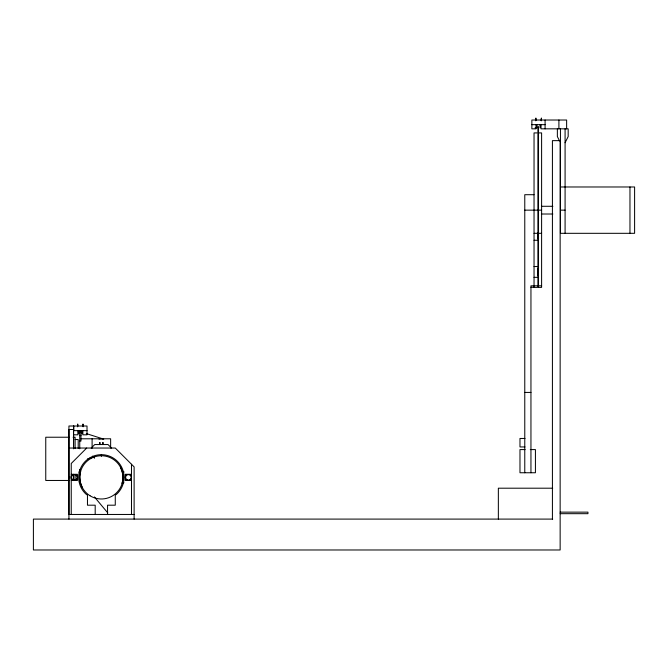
<?xml version="1.0" encoding="UTF-8"?>
<svg xmlns="http://www.w3.org/2000/svg" width="668" height="668" viewBox="0 0 668 668"><rect width="100%" height="100%" fill="white"/><g stroke="black" fill="none" stroke-linecap="round" stroke-linejoin="round"><path stroke-width="1" d="M71.242 479.09L71.242 475.967M73.563 480.476L73.563 474.297M73.563 446.399L73.563 429.499L68.929 429.499L68.929 514.46L134.118 514.46L134.118 519.094M134.118 514.46L134.118 466.882L115.272 448.036L68.929 448.036M80.669 471.14L79.768 476.71L80.335 482.329L82.339 487.607M122.094 483.59L122.996 478.029L122.286 472.009L124.123 472.009M565.086 142.735L568.176 136.556L568.176 128.832L541.03 128.832L541.03 124.657M86.69 448.036L71.242 463.483L71.242 514.46M91.249 448.036L94.739 444.546L108.024 444.546L111.514 448.036M87.483 459.008L94.263 456.837M78.766 472.017L80.536 472M122.236 482.739L123.997 482.73M531.862 124.657L545.088 124.657M535.043 127.905L536.972 127.905L536.972 124.657M536.972 132.915L534.041 132.915L534.041 287.382L537.899 287.382L537.899 126.736M538.517 132.915L541.606 132.915L541.606 287.382L538.517 287.382L538.517 126.736M560.452 186.982L634.6 186.982L634.6 233.316L560.452 233.316L560.452 128.832M534.041 194.705L524.772 194.705L524.772 472.752M541.414 206.287L552.879 206.287M524.772 210.153L541.606 210.153M560.452 210.144L565.086 210.144M541.414 214.011L552.879 214.011M534.041 233.316L541.606 233.316M534.041 240.271L537.899 240.271M534.024 266.532L537.899 266.532M534.024 277.345L537.899 277.345M537.899 285.812L530.951 285.812L530.951 472.752M538.517 285.812L541.606 285.812M530.951 287.282L534.041 287.282M524.772 392.425L530.951 392.425M73.563 430.643L87.015 430.643M73.563 434.81L77.847 434.81L77.847 430.643M79.742 435.586L80.978 435.586M69.038 437.231L45.758 437.231L45.758 480.459L69.038 480.459M73.079 437.231L75.108 437.231L75.108 448.604M525.006 438.459L519.98 438.459L519.98 446.95L525.006 446.95M80.77 438.784L110.637 438.784L110.637 447.952M75.108 439.536L78.198 439.536L78.198 448.42M79.742 441.047L80.978 441.047L80.978 431.06M525.131 449.581L519.98 449.581L519.98 472.752L535.427 472.752L535.427 449.581L530.283 449.581M71.242 474.297L77.421 474.297L77.421 480.476L71.242 480.476M131.487 474.297L125.308 474.297L125.308 480.476L131.487 480.476M552.695 488.199L498.353 488.199L498.353 519.094M560.143 512.139L587.949 512.139L587.949 513.684L560.143 513.684M552.695 519.094L33.4 519.094L33.4 549.981L560.143 549.981L560.143 140.639L552.419 140.639L552.419 519.094M86.306 433.59L103.757 439.143M78.465 431.069L82.389 432.33M92.51 456.152L94.555 458.198M94.413 496.934L107.757 512.865M559.575 140.965L557.362 136.556L557.362 128.832M120.432 467.124L122.436 472.41M629.966 186.982L629.966 233.316M566.631 128.832L566.631 120.023L531.862 120.023L531.862 128.832L536.012 128.832L536.012 124.657M565.086 128.832L565.086 233.316M558.907 120.023L558.907 128.832M545.088 120.023L545.088 128.832M541.381 120.716L541.381 118.019L541.147 120.716M540.061 124.657L540.061 127.905M538.091 232.598L538.091 238.726M538.091 268.035L538.091 275.759M535.895 120.716L535.895 118.019L535.661 120.716M131.487 464.252L131.487 514.46M107.548 514.46L107.548 505.192L115.272 505.192L115.272 495.097L116.466 494.345A22.704 22.704 0 0 0 117.727 461.638A22.704 22.704 0 0 0 85.003 461.638A22.704 22.704 0 0 0 86.264 494.345L87.466 495.097L87.466 505.192L95.19 505.192L95.19 514.46M103.239 444.337L103.239 442.533L102.621 442.533L102.621 444.337M101.386 454.407L101.386 456.336M100.15 444.337L100.15 442.533L99.532 442.533L99.532 444.337M92.1 438.784L92.1 448.195M83.216 426.702L82.982 423.996L82.982 426.702M82.865 430.643L82.865 434.81L87.015 434.81L87.015 426.009L68.929 426.009L68.929 519.094M81.905 430.643L81.905 433.883M79.742 431.06L79.742 448.787M78.816 430.643L78.816 433.883M77.73 426.702L77.73 423.996L77.505 426.702M75.108 474.564L75.108 480.459M73.797 426.009L73.797 430.643M73.563 426.009L73.563 448.838M73.563 474.839L73.563 480.593M131.262 478.572A3.09 3.09 0 0 1 130.277 479.833M129.575 480.225A3.09 3.09 0 0 1 127.212 480.217M126.519 479.808A3.09 3.09 0 0 1 125.951 479.232M125.551 478.53A3.09 3.09 0 0 1 125.567 476.167M125.976 475.466A3.09 3.09 0 0 1 127.254 474.505M129.617 474.522A3.09 3.09 0 0 1 130.31 474.931M130.878 475.507A3.09 3.09 0 0 1 131.279 476.2M68.971 477.904A5.402 5.402 0 0 1 69.013 476.493M77.279 478.355A3.09 3.09 0 0 1 76.92 479.081M76.394 479.691A3.09 3.09 0 0 1 73.363 480.292M72.637 479.941A3.09 3.09 0 0 1 72.027 479.407M71.585 478.739A3.09 3.09 0 0 1 72.979 474.597M75.342 474.439A3.09 3.09 0 0 1 77.121 476M98.981 439.143A7.724 7.724 0 0 1 102.972 438.934M79.742 469.454L79.742 472.435L79.742 469.454M90.005 495.756A21.626 21.626 0 0 0 122.996 478.021A21.626 21.626 0 0 0 91.14 458.323A21.626 21.626 0 0 0 90.005 495.756M127.012 479.791A2.781 2.781 0 0 0 131.178 477.386A2.781 2.781 0 0 0 127.012 474.973A2.781 2.781 0 0 0 127.012 479.791M72.946 479.791A2.781 2.781 0 0 0 77.112 477.386A2.781 2.781 0 0 0 72.946 474.973A2.781 2.781 0 0 0 72.946 479.791"/></g></svg>
